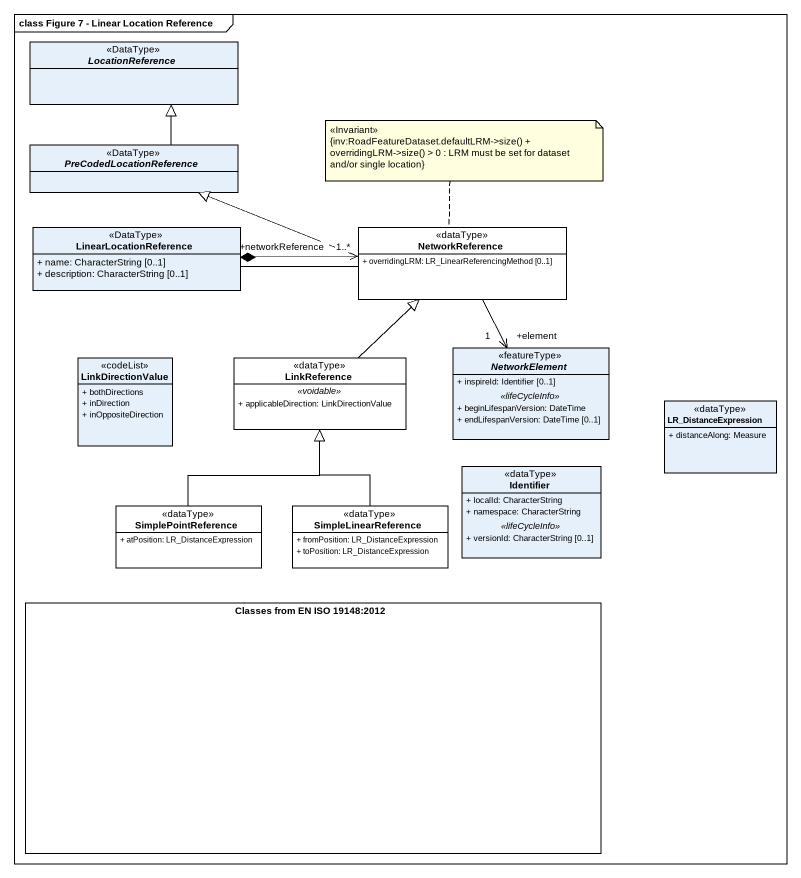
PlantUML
@startuml
mainframe class Figure 7 - Linear Location Reference
allowmixing
hide circle
hide empty members
skinparam classAttributeIconSize 0
abstract class LocationReference <<DataType>>
abstract class PreCodedLocationReference <<DataType>>
class LinearLocationReference <<DataType>> {
  + name: CharacterString [0..1]
  + description: CharacterString [0..1]
}
class NetworkReference <<dataType>> #FFFFFF {
  + overridingLRM: LR_LinearReferencingMethod [0..1]
}
abstract class NetworkElement <<featureType>> {
  + inspireId: Identifier [0..1]
  .. <<lifeCycleInfo>> ..
  + beginLifespanVersion: DateTime
  + endLifespanVersion: DateTime [0..1]
}
class LinkDirectionValue <<codeList>> {
  + bothDirections
  + inDirection
  + inOppositeDirection
}
class LinkReference <<dataType>> #FFFFFF {
  .. <<voidable>> ..
  + applicableDirection: LinkDirectionValue
}
class LR_DistanceExpression <<dataType>> {
  + distanceAlong: Measure
}
class Identifier <<dataType>> {
  + localId: CharacterString
  + namespace: CharacterString
  .. <<lifeCycleInfo>> ..
  + versionId: CharacterString [0..1]
}
class SimplePointReference <<dataType>> #FFFFFF {
  + atPosition: LR_DistanceExpression
}
class SimpleLinearReference <<dataType>> #FFFFFF {
  + fromPosition: LR_DistanceExpression
  + toPosition: LR_DistanceExpression
}
rectangle "Classes from EN ISO 19148:2012" as Classes_from_EN_ISO_19148
PreCodedLocationReference -up-|> LocationReference
LinearLocationReference -up-|> PreCodedLocationReference
NetworkReference "+networkReference\n1..*" <-left-* LinearLocationReference
NetworkReference --> "+element\n1" NetworkElement
LinkReference -up-|> NetworkReference
SimplePointReference -up-|> LinkReference
SimpleLinearReference -up-|> LinkReference
note top of NetworkReference
  <<Invariant>>
  {inv:RoadFeatureDataset.defaultLRM->size() + overridingLRM->size() > 0 : LRM must be set for dataset and/or single location}
end note
@enduml
